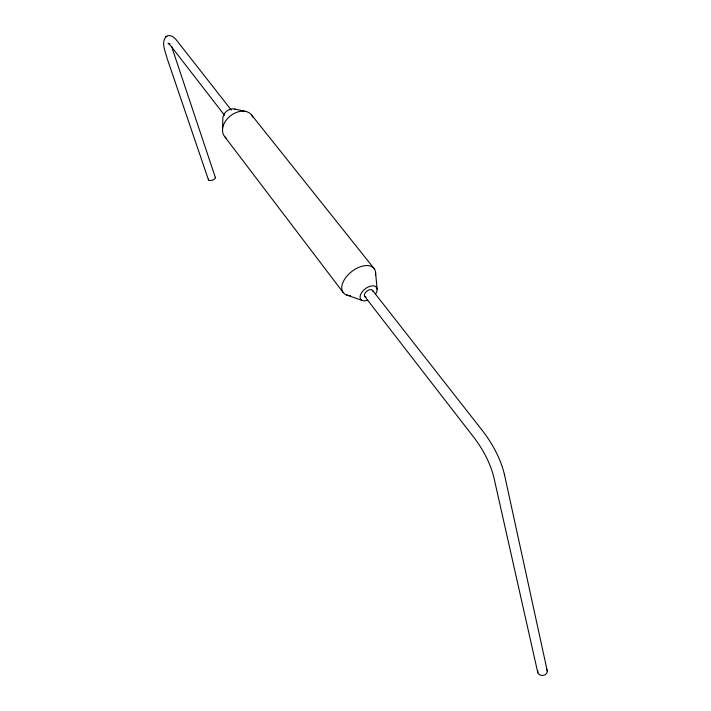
<?xml version="1.0" encoding="UTF-8"?>
<svg xmlns="http://www.w3.org/2000/svg" width="711" height="711" viewBox="0 0 711 711"><rect width="100%" height="100%" fill="white"/><g stroke="black" fill="none" stroke-linecap="round" stroke-linejoin="round"><path stroke-width="1.07" d="M222.49 130.086L222.836 118.213A8.559 6.23 -38.8 0 1 227.387 110.685A8.559 6.23 -38.8 0 1 235.643 109.45M166.001 36.741C160.819 42.624 165.53 51.512 167.005 58.044L208.483 179.936M166.267 36.537C170.142 33.639 174.764 37.63 177.012 40.785L231.244 110.018M165.476 37.15L166.801 36.119M169.316 43.718L169.991 43.771L169.209 43.709M234.55 109.05L246.184 111.556M346.621 294.985L362.45 300.557M168.658 43.549L168.045 43.255L170.756 45.797L224.525 115.28M251.73 115.155L374.244 268.731M372.528 290.346L483.169 431.586C492.927 444.499 500.837 459.155 504.552 474.992M364.707 296.389L474.433 438.154C483.178 449.832 490.27 463.012 493.825 477.223L537.809 672.695M224.525 136.423L343.28 292.665M215.353 177.492L172.515 49.237M504.419 474.37L547.283 670.988M172.053 46.926L172.622 49.637M375.586 272.597L377.114 289.244M546.421 669.104A4.835 3.919 -6.5 0 1 543.302 675.361A4.835 3.919 -6.5 0 1 537.818 670.66M215.184 177.279A3.653 1.52 -18.1 0 1 211.994 180.283A3.653 1.52 -18.1 0 1 208.607 179.083M366.085 297.1A4.941 2.817 -37.9 0 1 366.574 291.386A4.941 2.817 -37.9 0 1 372.866 291.306M226.071 137.943A17.268 12.425 -38.7 0 1 230.506 115.795A17.268 12.425 -38.7 0 1 252.805 117.048M348.079 295.376A19.57 11.394 -38 0 1 352.229 271.158A19.57 11.394 -38 0 1 375.506 274.908M350.523 295.598A19.57 11.394 -38 0 1 348.861 295.5M367.667 300.238A9.883 5.644 -37.9 0 1 360.406 295.083A9.883 5.644 -37.9 0 1 372.404 285.822A9.883 5.644 -37.9 0 1 375.435 294.238"/></g></svg>
